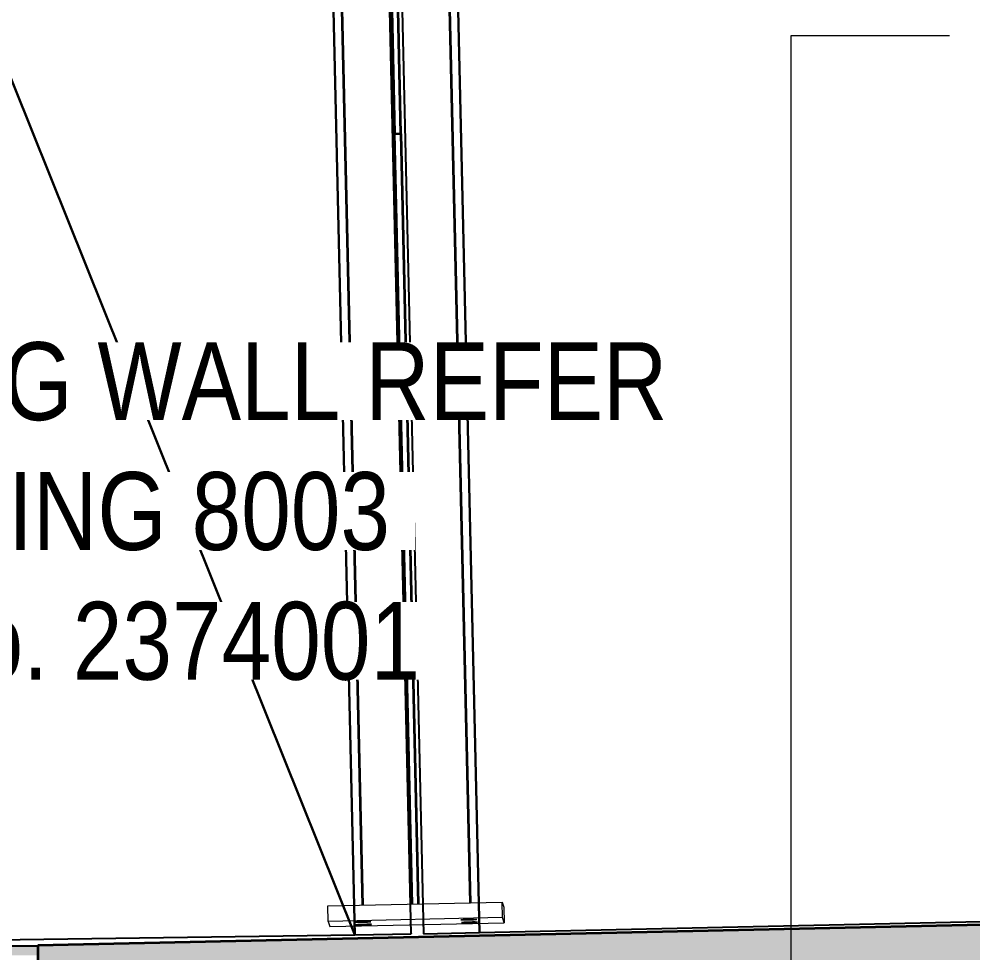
# Model space of a CAD drawing. Header units: metres. Extents: x -1147.3 to -1090.7, y 3.4 to 26.8.
# Drawn here: x -1145.871 to -1144.34, y 23.206 to 24.705 of the extents above; entities that cross this region are included whole.
import ezdxf

# ---------------------------------------------------------------- set-up
doc = ezdxf.new("R2010")
doc.units = ezdxf.units.M
for name, color, linetype, lineweight in [('A-DETL', 7, 'Continuous', 13), ('A-DETL-GENF', 7, 'Continuous', 9), ('A-GENM', 7, 'Continuous', 35), ('G-ANNO-TEXT', 7, 'Continuous', 9), ('S-FSTN', 7, 'Continuous', 18)]:
    doc.layers.add(name, color=color, linetype=linetype, lineweight=lineweight)
doc.styles.add('Arial Narrow', font='ARIALN.TTF', dxfattribs={"height": 0.125})

# ---------------------------------------------------------------- blocks, each defined once
blk = doc.blocks.new('Barrier-Precast-MPB-03-B - Typical-68654142-DRG-2873023 - SECTION 2')
at = {"layer": 'A-GENM', "lineweight": 25, "true_color": 0xf4f4f4}
blk.add_hatch(color=7, dxfattribs=at).paths.add_polyline_path([(-1145.8409, 23.2018), (-1145.841, 23.2163), (-1147.2226, 23.2188), (-1147.2226, 23.2042), (-1145.841, 23.2018), (-1145.841, 23.2018)])
at = {"layer": 'A-GENM', "color": 253, "lineweight": 25, "true_color": 0xa3a3a3}
blk.add_line((-1145.8409, 23.2163), (-1147.2226, 23.2188), dxfattribs=at)
blk = doc.blocks.new('T2DPAA-T2D-C3S-RS-M3D-100334_rvt-1-DRG-2873023 - SECTION 2')
at = {"layer": 'A-GENM', "color": 253, "lineweight": 25, "true_color": 0xa3a3a3}
blk.add_blockref('Barrier-Precast-MPB-03-B - Typical-68654142-DRG-2873023 - SECTION 2', (0, 0), dxfattribs=at)
blk = doc.blocks.new('SCR_B_08_NE_7 - SCR_B_08_NE_7-5609727-DRG-2873023 - SECTION 2')
at = {"layer": 'A-GENM', "color": 254, "lineweight": 25, "true_color": 0xd4d4d4}
for p, q in [((-1145.2809, 25.7953), (-1145.2219, 23.2364)), ((-1145.1908, 25.7921), (-1145.1319, 23.2383)), ((-1145.1319, 23.2383), (-1145.1908, 25.7921)), ((-1145.1319, 23.2383), (-1144.1318, 23.2602)), ((-1145.2219, 23.2364), (-1145.1319, 23.2383))]:
    blk.add_line(p, q, dxfattribs=at)
blk = doc.blocks.new('SCR_B_08_NE_8 - SCR_B_08_NE_8-5610566-DRG-2873023 - SECTION 2')
at = {"layer": 'A-GENM', "color": 254, "lineweight": 25, "true_color": 0xd4d4d4}
for p, q in [((-1145.391, 25.7991), (-1145.3318, 23.2349)), ((-1145.3318, 23.2349), (-1145.391, 25.7991)), ((-1145.2418, 23.2361), (-1145.3009, 25.796)), ((-1146.3261, 25.7091), (-1145.3318, 23.2349)), ((-1145.3318, 23.2349), (-1146.3261, 25.7091)), ((-1146.2904, 23.2211), (-1145.3318, 23.2349)), ((-1145.3318, 23.2349), (-1145.2418, 23.2361)), ((-1145.2418, 23.2367), (-1145.2418, 23.2361))]:
    blk.add_line(p, q, dxfattribs=at)
blk = doc.blocks.new('T2DPAA-T2D-C3S-DU-M3D-100304_rvt-1-DRG-2873023 - SECTION 2')
at = {"layer": 'A-GENM', "color": 254, "lineweight": 25, "true_color": 0xd4d4d4}
for name in ['SCR_B_08_NE_8 - SCR_B_08_NE_8-5610566-DRG-2873023 - SECTION 2', 'SCR_B_08_NE_7 - SCR_B_08_NE_7-5609727-DRG-2873023 - SECTION 2']:
    blk.add_blockref(name, (0, 0), dxfattribs=at)
blk = doc.blocks.new('BR08_GEN_POST_0 - 360UB_BASE-8745847-DRG-2873023 - SECTION 2')
at = {"layer": 'A-GENM'}
for p, q in [((-1145.2048, 25.7926), (-1145.147, 23.2861)), ((-1145.3191, 23.2824), (-1145.374, 25.6628)), ((-1145.2019, 25.6567), (-1145.1471, 23.2861)), ((-1145.2908, 25.5628), (-1145.2681, 24.5209)), ((-1145.258, 24.5202), (-1145.2808, 25.5625)), ((-1145.2681, 24.5209), (-1145.258, 24.5202)), ((-1145.2401, 23.2841), (-1145.2681, 24.5209)), ((-1145.258, 24.5202), (-1145.2301, 23.2843))]:
    blk.add_line(p, q, dxfattribs=at)
blk = doc.blocks.new('Barrier Post Column Base Plate - 25mm-V15-DRG-2873023 - SECTION 2')
at = {"layer": 'S-FSTN'}
for p, q in [((-1145.3752, 23.2811), (-1145.0953, 23.2873)), ((-1145.0953, 23.2873), (-1145.0928, 23.2789)), ((-1145.0948, 23.2623), (-1145.0953, 23.2873)), ((-1145.3747, 23.2562), (-1145.3752, 23.2811)), ((-1145.0928, 23.2789), (-1145.0923, 23.2539)), ((-1145.0948, 23.2623), (-1145.3747, 23.2562)), ((-1145.3747, 23.2562), (-1145.3722, 23.2478)), ((-1145.0923, 23.2539), (-1145.0948, 23.2623)), ((-1145.3722, 23.2478), (-1145.0923, 23.2539))]:
    blk.add_line(p, q, dxfattribs=at)
for centre, start_param, end_param in [((-1145.1491, 23.259), 0.008325, 3.149917), ((-1145.1491, 23.259), 3.149917, 6.02971), ((-1145.3191, 23.2553), 0.008325, 3.149917), ((-1145.3191, 23.2553), 3.149917, 6.02971), ((-1145.3178, 23.2511), 0.008325, 3.149917), ((-1145.3178, 23.2511), 3.149917, 6.02971), ((-1145.1479, 23.2548), 0.008325, 3.149917), ((-1145.1479, 23.2548), 3.149917, 6.02971)]:
    blk.add_ellipse(centre, major_axis=(0.013, 0.0003), ratio=0.030135, start_param=start_param, end_param=end_param, dxfattribs=at)

msp = doc.modelspace()

# ---------------------------------------------------------------- hatches: boundary and pattern name
at = {"layer": 'A-DETL-GENF', "true_color": 0xc0c0c0}
msp.add_hatch(color=9, dxfattribs=at).paths.add_polyline_path([(-1145.8409, 21.3073), (-1136.0351, 21.3853), (-1136.0351, 23.4305), (-1145.8409, 23.2172), (-1145.8409, 21.3418)])

# ---------------------------------------------------------------- linework, layer by layer
at = {"layer": 'A-DETL', "lineweight": 35}
for p, q in [((-1136.0351, 23.4305), (-1145.8409, 23.2177)), ((-1145.8409, 23.2177), (-1145.8409, 21.3073))]:
    msp.add_line(p, q, dxfattribs=at)
at = {"layer": 'G-ANNO-TEXT'}
for p, q in [((-1144.6319, 24.6783), (-1144.3774, 24.6783)), ((-1144.6319, 20.8456), (-1144.6319, 24.6783))]:
    msp.add_line(p, q, dxfattribs=at)

# ---------------------------------------------------------------- block references
at = {"lineweight": 5}
for name in ['T2DPAA-T2D-C3S-DU-M3D-100304_rvt-1-DRG-2873023 - SECTION 2', 'T2DPAA-T2D-C3S-RS-M3D-100334_rvt-1-DRG-2873023 - SECTION 2']:
    msp.add_blockref(name, (0, 0), dxfattribs=at)
at = {"layer": 'A-GENM'}
msp.add_blockref('BR08_GEN_POST_0 - 360UB_BASE-8745847-DRG-2873023 - SECTION 2', (0, 0), dxfattribs=at)
at = {"layer": 'S-FSTN'}
msp.add_blockref('Barrier Post Column Base Plate - 25mm-V15-DRG-2873023 - SECTION 2', (0, 0), dxfattribs=at)

# ---------------------------------------------------------------- next in the draw order: texts
at = {"layer": 'G-ANNO-TEXT', "char_height": 0.125, "attachment_point": 1, "style": 'Arial Narrow', "bg_fill": 3, "box_fill_scale": 1, "bg_fill_color": 256, "bg_fill_true_color": 13158600, "bg_fill_transparency": 0}
for s, insert in [('RETAINING WALL REFER ', (-1146.5644, 24.1858)), ('TO DRAWING 8003 ', (-1146.5644, 23.9774)), ('SHEET No. 2374001', (-1146.5644, 23.7691))]:
    msp.add_mtext(s, dxfattribs=dict(at, insert=insert))

doc.saveas('drawing.dxf')
